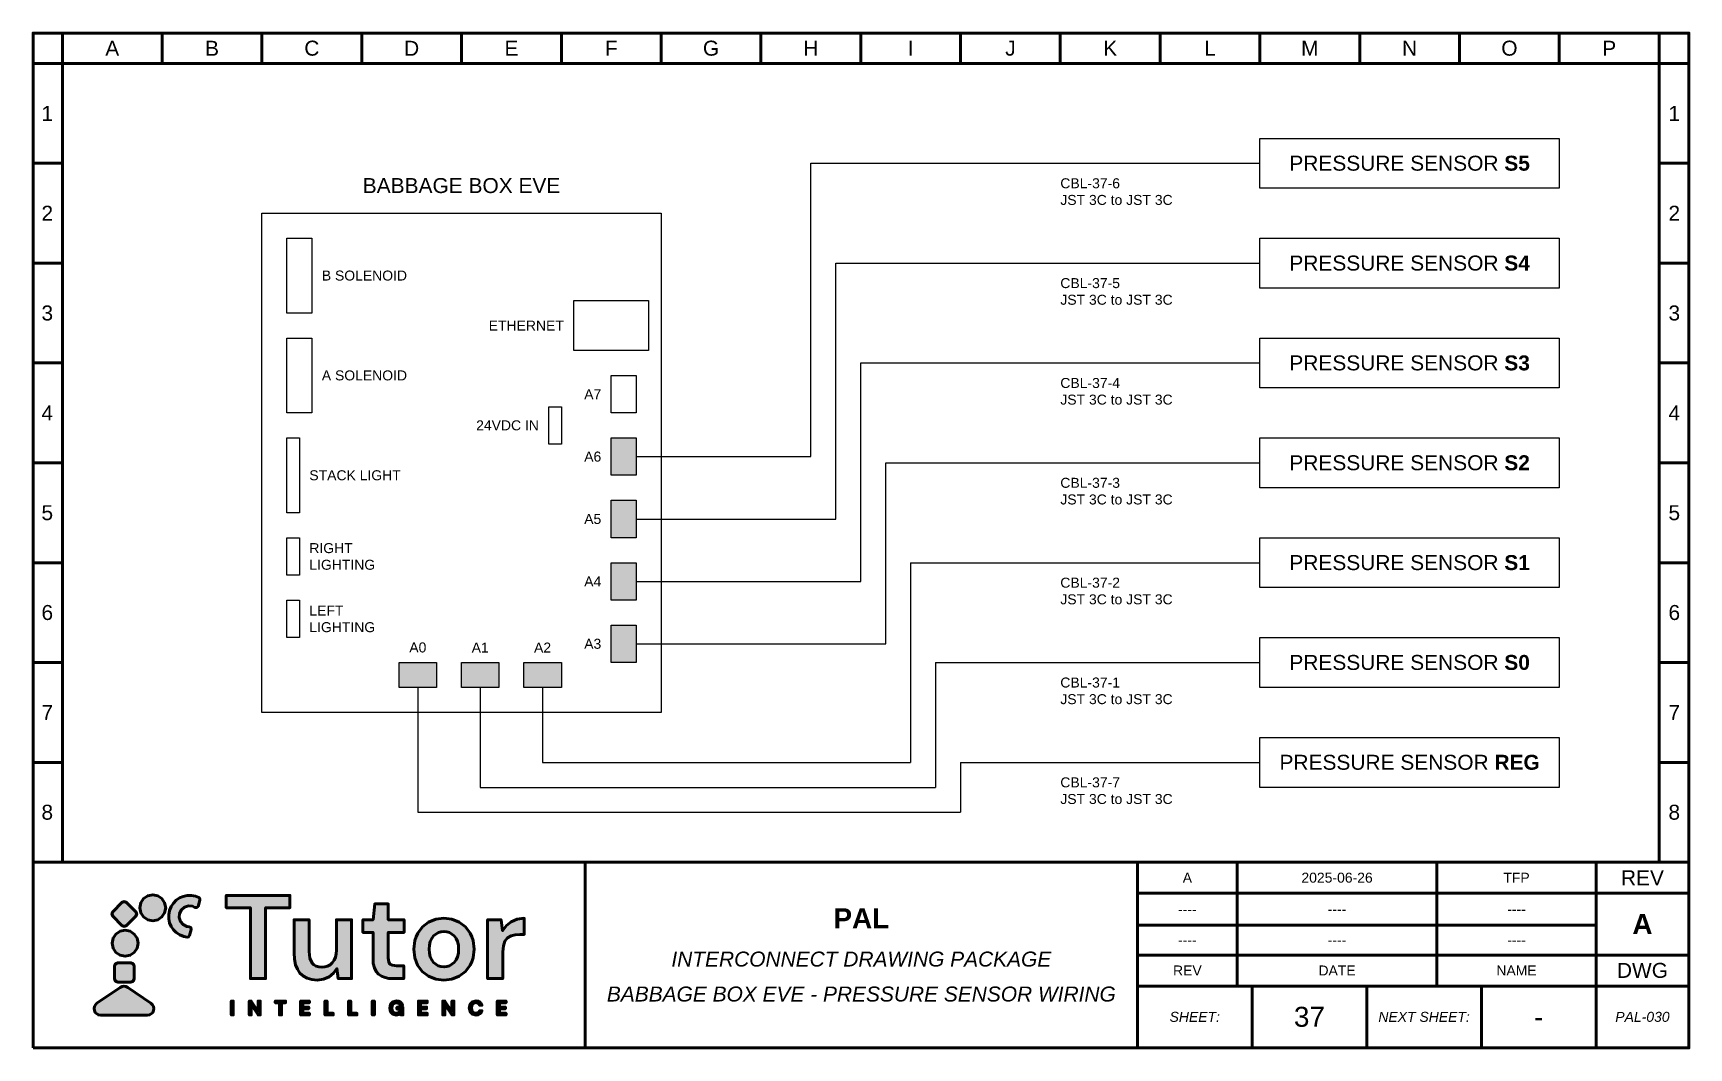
# Paper-space layout 'PAL-037' of a CAD drawing. Header units: inches. Extents: x 0 to 16.6, y 0 to 10.2.
# The model-space entities are those that its viewports show. They can reach past a viewport. Long polylines and large blocks are cut down to what shows.
import ezdxf

# ---------------------------------------------------------------- set-up
doc = ezdxf.new("R2010")
doc.units = ezdxf.units.IN
doc.header["$MEASUREMENT"] = 0
doc.linetypes.add('ACAD_ISO03W100', pattern=[30, 12, -18])
doc.layers.add('Layer 1', color=7, linetype='Continuous')
doc.styles.get("Standard").update_dxf_attribs({"font": 'arial.ttf'})

msp = doc.modelspace()

# ---------------------------------------------------------------- hatches: boundary and pattern name
h = msp.add_hatch(color=3)
h.dxf.hatch_style = 1
h.paths.add_polyline_path([(133.895, 21.621), (133.52, 21.621), (133.52, 21.371), (133.895, 21.371)])
h.paths.add_polyline_path([(134.52, 21.621), (134.145, 21.621), (134.145, 21.371), (134.52, 21.371)])
h.paths.add_polyline_path([(135.145, 21.621), (134.77, 21.621), (134.77, 21.371), (135.145, 21.371)])
h.paths.add_polyline_path([(135.895, 21.996), (135.645, 21.996), (135.645, 21.621), (135.895, 21.621)])
h.paths.add_polyline_path([(135.895, 22.621), (135.645, 22.621), (135.645, 22.246), (135.895, 22.246)])
h.paths.add_polyline_path([(135.895, 23.246), (135.645, 23.246), (135.645, 22.871), (135.895, 22.871)])
h.paths.add_polyline_path([(135.895, 23.871), (135.645, 23.871), (135.645, 23.496), (135.895, 23.496)])

# ---------------------------------------------------------------- linework, layer by layer
at = {"color": 3}
for p, q in [((137.645, 26.621), (142.145, 26.621)), ((137.645, 23.683), (137.645, 26.621)), ((137.895, 25.621), (142.145, 25.621)), ((137.895, 23.058), (137.895, 25.621)), ((138.145, 24.621), (142.145, 24.621)), ((138.145, 22.433), (138.145, 24.621)), ((135.895, 23.683), (137.645, 23.683)), ((138.395, 23.621), (142.145, 23.621)), ((138.395, 21.808), (138.395, 23.621)), ((135.895, 23.058), (137.895, 23.058)), ((138.645, 22.621), (142.145, 22.621)), ((138.645, 22.621), (138.645, 20.621)), ((135.895, 22.433), (138.145, 22.433)), ((135.895, 21.808), (138.395, 21.808)), ((138.895, 21.621), (142.145, 21.621)), ((138.895, 21.621), (138.895, 20.371)), ((133.707, 21.371), (133.707, 20.121)), ((134.332, 21.371), (134.332, 20.371)), ((134.957, 21.371), (134.957, 20.621)), ((134.957, 20.621), (138.645, 20.621)), ((139.145, 20.621), (142.145, 20.621)), ((139.145, 20.621), (139.145, 20.121)), ((134.332, 20.371), (138.895, 20.371)), ((133.707, 20.121), (139.145, 20.121))]:
    msp.add_line(p, q, dxfattribs=at)
at = {"linetype": 'ACAD_ISO03W100', "ltscale": 0.02}
msp.add_lwpolyline([(130.145, 27.621), (146.145, 27.621), (146.145, 19.621), (130.145, 19.621)], close=True, dxfattribs=at)
for points in [[(142.145, 26.871), (145.145, 26.871), (145.145, 26.371), (142.145, 26.371)], [(132.395, 25.871), (132.645, 25.871), (132.645, 25.121), (132.395, 25.121)], [(142.145, 25.871), (145.145, 25.871), (145.145, 25.371), (142.145, 25.371)], [(136.02, 24.746), (135.27, 24.746), (135.27, 25.246), (136.02, 25.246)], [(132.395, 24.871), (132.645, 24.871), (132.645, 24.121), (132.395, 24.121)], [(142.145, 24.871), (145.145, 24.871), (145.145, 24.371), (142.145, 24.371)], [(135.895, 24.121), (135.645, 24.121), (135.645, 24.496), (135.895, 24.496)], [(135.02, 24.183), (135.145, 24.183), (135.145, 23.808), (135.02, 23.808)], [(132.395, 23.871), (132.52, 23.871), (132.52, 23.121), (132.395, 23.121)], [(135.895, 23.496), (135.645, 23.496), (135.645, 23.871), (135.895, 23.871)], [(142.145, 23.871), (145.145, 23.871), (145.145, 23.371), (142.145, 23.371)], [(135.895, 22.871), (135.645, 22.871), (135.645, 23.246), (135.895, 23.246)], [(132.395, 22.871), (132.52, 22.871), (132.52, 22.496), (132.395, 22.496)], [(142.145, 22.871), (145.145, 22.871), (145.145, 22.371), (142.145, 22.371)], [(135.895, 22.246), (135.645, 22.246), (135.645, 22.621), (135.895, 22.621)], [(132.395, 22.246), (132.52, 22.246), (132.52, 21.871), (132.395, 21.871)], [(135.895, 21.621), (135.645, 21.621), (135.645, 21.996), (135.895, 21.996)], [(142.145, 21.871), (145.145, 21.871), (145.145, 21.371), (142.145, 21.371)], [(133.52, 21.371), (133.52, 21.621), (133.895, 21.621), (133.895, 21.371)], [(134.145, 21.371), (134.145, 21.621), (134.52, 21.621), (134.52, 21.371)], [(134.77, 21.371), (134.77, 21.621), (135.145, 21.621), (135.145, 21.371)], [(142.145, 20.871), (145.145, 20.871), (145.145, 20.371), (142.145, 20.371)]]:
    msp.add_lwpolyline(points, close=True)
msp.add_lwpolyline([(136.145, 24.746), (136.145, 21.121), (132.145, 21.121), (132.145, 26.121), (136.145, 26.121), (136.145, 24.746)])

# ---------------------------------------------------------------- texts
at = {"color": 3}
for s, width, heights, insert, char_height, attachment_point in [('{\\C256;PRESSURE SENSOR \\fArial|b1|i0|c0|p34;S5}', 2.92638, [0], (143.645, 26.621), 0.15, 5), ('{\\C256;BABBAGE BOX EVE}', 3.7554, [0.155], (134.145, 26.321), 0.15, 8), ('{\\C256;PRESSURE SENSOR \\fArial|b1|i0|c0|p34;S4}', 2.92638, [0], (143.645, 25.621), 0.15, 5), ('{\\C256;B SOLENOID}', 1.28151, [0], (132.745, 25.496), 0.1, 4), ('{\\C256;ETHERNET}', 0.80609, [0], (135.17, 24.996), 0.1, 6), ('{\\C256;PRESSURE SENSOR \\fArial|b1|i0|c0|p34;S3}', 2.92638, [0], (143.645, 24.621), 0.15, 5), ('{\\C256;A SOLENOID}', 1.28151, [0], (132.745, 24.496), 0.1, 4), ('{\\C256;A7}', 0.80609, [0], (135.545, 24.308), 0.1, 6), ('{\\C256;24VDC IN}', 0.80609, [0], (134.92, 23.996), 0.1, 6), ('{\\C256;A6}', 0.80609, [0], (135.545, 23.683), 0.1, 6), ('{\\C256;PRESSURE SENSOR \\fArial|b1|i0|c0|p34;S2}', 2.92638, [0], (143.645, 23.621), 0.15, 5), ('{\\C256;STACK LIGHT}', 0.86744, [0], (132.62, 23.496), 0.1, 4), ('{\\C256;A5}', 0.80609, [0], (135.545, 23.058), 0.1, 6), ('{\\C256;RIGHT LIGHTING}', 0.97479, [0], (132.62, 22.683), 0.1, 4), ('{\\C256;PRESSURE SENSOR \\fArial|b1|i0|c0|p34;S1}', 2.92638, [0], (143.645, 22.621), 0.15, 5), ('{\\C256;A4}', 0.80609, [0], (135.545, 22.433), 0.1, 6), ('{\\C256;LEFT LIGHTING}', 0.80609, [0], (132.62, 22.058), 0.1, 4), ('{\\C256;A0}', 0.80609, [0], (133.707, 21.721), 0.1, 8), ('{\\C256;A1}', 0.80609, [0], (134.332, 21.721), 0.1, 8), ('{\\C256;A2}', 0.80609, [0], (134.957, 21.721), 0.1, 8), ('{\\C256;A3}', 0.80609, [0], (135.545, 21.808), 0.1, 6), ('{\\C256;PRESSURE SENSOR \\fArial|b1|i0|c0|p34;S0}', 2.92638, [0], (143.645, 21.621), 0.15, 5), ('{\\C256;PRESSURE SENSOR \\fArial|b1|i0|c0|p34;REG}', 2.92638, [0], (143.645, 20.621), 0.15, 5)]:
    msp.add_mtext_dynamic_manual_height_columns(s, width=width, gutter_width=1, heights=heights, dxfattribs=dict(at, insert=insert, char_height=char_height, attachment_point=attachment_point))
at = {"color": 3, "char_height": 0.1, "width": 4.46392, "attachment_point": 1}
for s, insert in [('{\\C256;CBL-37-6\\PJST 3C to JST 3C}', (140.145, 26.471)), ('{\\C256;CBL-37-5\\PJST 3C to JST 3C}', (140.145, 25.471)), ('{\\C256;CBL-37-4\\PJST 3C to JST 3C}', (140.145, 24.471)), ('{\\C256;CBL-37-3\\PJST 3C to JST 3C}', (140.145, 23.471)), ('{\\C256;CBL-37-2\\PJST 3C to JST 3C}', (140.145, 22.471)), ('{\\C256;CBL-37-1\\PJST 3C to JST 3C}', (140.145, 21.471)), ('{\\C256;CBL-37-7\\PJST 3C to JST 3C}', (140.145, 20.471))]:
    msp.add_mtext(s, dxfattribs=dict(at, insert=insert))

psp = doc.layouts.new('PAL-037')

# ---------------------------------------------------------------- hatches: boundary and pattern name
at = {"lineweight": 50, "true_color": 0x347eec}
h = psp.add_hatch(color=150, dxfattribs=at)
h.dxf.hatch_style = 1
h.paths.add_polyline_path([(1.153, 0.337), (1.175, 0.34), (1.194, 0.35), (1.208, 0.365), (1.216, 0.383), (1.219, 0.403), (1.216, 0.423), (1.207, 0.441), (1.19, 0.457), (0.958, 0.616), (0.94, 0.625), (0.92, 0.628), (0.901, 0.625), (0.883, 0.616), (0.65, 0.457), (0.634, 0.441), (0.624, 0.423), (0.621, 0.403), (0.625, 0.383), (0.633, 0.365), (0.647, 0.35), (0.665, 0.34), (0.688, 0.337)])
h.paths.add_polyline_path([(0.859, 0.863), (0.836, 0.853), (0.826, 0.83), (0.826, 0.701), (0.836, 0.678), (0.859, 0.668), (0.988, 0.668), (1.012, 0.678), (1.021, 0.701), (1.021, 0.83), (1.012, 0.853), (0.988, 0.863)])
h.paths.add_polyline_path([(0.932, 0.928), (0.983, 0.938), (1.024, 0.966), (1.052, 1.008), (1.062, 1.058), (1.052, 1.109), (1.024, 1.15), (0.983, 1.178), (0.932, 1.188), (0.882, 1.178), (0.84, 1.15), (0.812, 1.109), (0.802, 1.058), (0.812, 1.008), (0.84, 0.966), (0.882, 0.938)])
h.paths.add_polyline_path([(1.038, 1.328), (1.048, 1.351), (1.038, 1.374), (0.947, 1.465), (0.924, 1.475), (0.9, 1.465), (0.809, 1.374), (0.8, 1.351), (0.809, 1.328), (0.9, 1.236), (0.924, 1.227), (0.947, 1.236)])
h.paths.add_polyline_path([(1.117, 1.321), (1.158, 1.293), (1.209, 1.283), (1.259, 1.293), (1.301, 1.321), (1.328, 1.362), (1.339, 1.413), (1.328, 1.463), (1.301, 1.505), (1.259, 1.533), (1.209, 1.543), (1.158, 1.533), (1.117, 1.505), (1.089, 1.463), (1.079, 1.413), (1.089, 1.362)])
h.paths.add_polyline_path([(1.37, 1.303), (1.378, 1.263), (1.394, 1.226), (1.417, 1.193), (1.445, 1.164), (1.48, 1.141), (1.519, 1.125), (1.552, 1.118), (1.568, 1.122), (1.577, 1.135), (1.595, 1.197), (1.591, 1.214), (1.575, 1.222), (1.549, 1.226), (1.512, 1.245), (1.486, 1.276), (1.474, 1.315), (1.478, 1.356), (1.497, 1.393), (1.528, 1.419), (1.567, 1.431), (1.608, 1.428), (1.632, 1.417), (1.65, 1.415), (1.663, 1.427), (1.681, 1.489), (1.68, 1.505), (1.669, 1.516), (1.638, 1.528), (1.596, 1.536), (1.555, 1.536), (1.515, 1.527), (1.478, 1.511), (1.444, 1.489), (1.416, 1.46), (1.393, 1.425), (1.377, 1.386), (1.369, 1.344)])
at = {"lineweight": 50, "true_color": 0x000000}
h = psp.add_hatch(color=18, dxfattribs=at)
h.dxf.hatch_style = 1
h.paths.add_polyline_path([(2.34, 1.414), (2.584, 1.414), (2.584, 1.536), (1.946, 1.536), (1.946, 1.414), (2.188, 1.414), (2.188, 0.704), (2.34, 0.704)])
h.paths.add_polyline_path([(2.625, 0.961), (2.628, 0.898), (2.639, 0.843), (2.658, 0.797), (2.684, 0.758), (2.718, 0.728), (2.757, 0.707), (2.803, 0.694), (2.855, 0.689), (2.92, 0.697), (2.975, 0.72), (3.021, 0.757), (3.055, 0.804), (3.067, 0.704), (3.201, 0.704), (3.201, 1.293), (3.049, 1.293), (3.049, 0.989), (3.047, 0.951), (3.039, 0.917), (3.026, 0.888), (3.008, 0.863), (2.986, 0.843), (2.961, 0.829), (2.934, 0.821), (2.904, 0.818), (2.873, 0.82), (2.846, 0.828), (2.824, 0.841), (2.807, 0.858), (2.783, 0.908), (2.776, 0.975), (2.776, 1.293), (2.625, 1.293)])
h.paths.add_polyline_path([(3.416, 0.909), (3.419, 0.856), (3.43, 0.812), (3.447, 0.776), (3.472, 0.749), (3.502, 0.729), (3.537, 0.715), (3.576, 0.706), (3.62, 0.704), (3.724, 0.704), (3.724, 0.833), (3.65, 0.833), (3.611, 0.837), (3.586, 0.849), (3.573, 0.872), (3.568, 0.908), (3.568, 1.166), (3.727, 1.166), (3.727, 1.293), (3.568, 1.293), (3.568, 1.452), (3.434, 1.452), (3.416, 1.293), (3.315, 1.293), (3.315, 1.166), (3.416, 1.166)])
h.paths.add_polyline_path([(3.834, 0.912), (3.863, 0.837), (3.91, 0.775), (3.971, 0.729), (4.045, 0.699), (4.126, 0.689), (4.207, 0.699), (4.279, 0.729), (4.341, 0.775), (4.388, 0.837), (4.405, 0.873), (4.418, 0.912), (4.428, 0.999), (4.418, 1.084), (4.405, 1.123), (4.388, 1.159), (4.341, 1.222), (4.279, 1.268), (4.207, 1.298), (4.127, 1.308), (4.046, 1.298), (3.973, 1.268), (3.912, 1.222), (3.864, 1.159), (3.847, 1.123), (3.834, 1.084), (3.824, 0.999)])
h.paths.add_polyline_path([(3.98, 0.999), (3.982, 1.04), (3.99, 1.076), (4.004, 1.106), (4.023, 1.131), (4.046, 1.15), (4.071, 1.164), (4.098, 1.173), (4.127, 1.176), (4.155, 1.173), (4.182, 1.164), (4.229, 1.131), (4.249, 1.106), (4.262, 1.076), (4.271, 1.04), (4.273, 0.999), (4.271, 0.957), (4.262, 0.921), (4.249, 0.891), (4.229, 0.865), (4.182, 0.832), (4.155, 0.824), (4.126, 0.821), (4.097, 0.824), (4.07, 0.832), (4.023, 0.865), (4.004, 0.891), (3.99, 0.921), (3.982, 0.957)], flags=16)
h.paths.add_polyline_path([(4.564, 0.704), (4.716, 0.704), (4.716, 0.972), (4.722, 1.033), (4.738, 1.078), (4.764, 1.111), (4.8, 1.132), (4.841, 1.143), (4.889, 1.147), (4.932, 1.147), (4.932, 1.308), (4.861, 1.299), (4.801, 1.273), (4.752, 1.234), (4.714, 1.183), (4.7, 1.293), (4.564, 1.293)])
h.paths.add_polyline_path([(1.995, 0.34), (2.016, 0.34), (2.016, 0.479), (1.995, 0.479)])
h.paths.add_polyline_path([(2.196, 0.445), (2.265, 0.34), (2.286, 0.34), (2.286, 0.479), (2.265, 0.479), (2.265, 0.375), (2.196, 0.479), (2.175, 0.479), (2.175, 0.34), (2.196, 0.34)])
h.paths.add_polyline_path([(2.478, 0.34), (2.499, 0.34), (2.499, 0.462), (2.54, 0.462), (2.54, 0.479), (2.437, 0.479), (2.437, 0.462), (2.478, 0.462)])
h.paths.add_polyline_path([(2.69, 0.34), (2.778, 0.34), (2.778, 0.357), (2.711, 0.357), (2.711, 0.402), (2.772, 0.402), (2.772, 0.419), (2.711, 0.419), (2.711, 0.462), (2.778, 0.462), (2.778, 0.479), (2.69, 0.479)])
h.paths.add_polyline_path([(2.934, 0.34), (3.018, 0.34), (3.018, 0.357), (2.955, 0.357), (2.955, 0.479), (2.934, 0.479)])
h.paths.add_polyline_path([(3.171, 0.34), (3.255, 0.34), (3.255, 0.357), (3.192, 0.357), (3.192, 0.479), (3.171, 0.479)])
h.paths.add_polyline_path([(3.409, 0.34), (3.43, 0.34), (3.43, 0.479), (3.409, 0.479)])
h = psp.add_hatch(color=18, dxfattribs=at)
h.dxf.hatch_style = 1
h.paths.add_polyline_path([(3.606, 0.409), (3.609, 0.431), (3.618, 0.448), (3.633, 0.458), (3.652, 0.462), (3.676, 0.456), (3.689, 0.438), (3.713, 0.438), (3.705, 0.456), (3.692, 0.47), (3.674, 0.479), (3.652, 0.481), (3.616, 0.472), (3.592, 0.447), (3.584, 0.409), (3.592, 0.372), (3.615, 0.347), (3.649, 0.338), (3.676, 0.344), (3.694, 0.361), (3.696, 0.34), (3.715, 0.34), (3.715, 0.416), (3.656, 0.416), (3.656, 0.399), (3.694, 0.399), (3.681, 0.368), (3.669, 0.36), (3.65, 0.357), (3.632, 0.36), (3.618, 0.37), (3.609, 0.387)])
h = psp.add_hatch(color=18, dxfattribs=at)
h.dxf.hatch_style = 1
h.paths.add_polyline_path([(3.892, 0.402), (3.953, 0.402), (3.953, 0.419), (3.892, 0.419), (3.892, 0.462), (3.959, 0.462), (3.959, 0.479), (3.871, 0.479), (3.871, 0.34), (3.959, 0.34), (3.959, 0.357), (3.892, 0.357)])
h.paths.add_polyline_path([(4.115, 0.34), (4.136, 0.34), (4.136, 0.445), (4.206, 0.34), (4.227, 0.34), (4.227, 0.479), (4.206, 0.479), (4.206, 0.375), (4.136, 0.479), (4.115, 0.479)])
h.paths.add_polyline_path([(4.402, 0.41), (4.405, 0.432), (4.415, 0.448), (4.429, 0.459), (4.447, 0.463), (4.472, 0.455), (4.484, 0.436), (4.507, 0.436), (4.5, 0.455), (4.487, 0.47), (4.47, 0.478), (4.448, 0.481), (4.412, 0.472), (4.389, 0.447), (4.381, 0.41), (4.389, 0.372), (4.412, 0.347), (4.448, 0.338), (4.47, 0.341), (4.487, 0.35), (4.5, 0.364), (4.507, 0.382), (4.484, 0.382), (4.472, 0.364), (4.447, 0.357), (4.429, 0.36), (4.415, 0.371), (4.405, 0.388)])
h.paths.add_polyline_path([(4.661, 0.34), (4.749, 0.34), (4.749, 0.357), (4.682, 0.357), (4.682, 0.402), (4.743, 0.402), (4.743, 0.419), (4.682, 0.419), (4.682, 0.462), (4.749, 0.462), (4.749, 0.479), (4.661, 0.479)])

# ---------------------------------------------------------------- linework, layer by layer
at = {"lineweight": 50}
for p, q in [((0.303, 9.869), (0.303, 10.173)), ((1.303, 10.173), (1.303, 9.869)), ((2.303, 10.173), (2.303, 9.869)), ((3.303, 10.173), (3.303, 9.869)), ((4.303, 10.173), (4.303, 9.869)), ((5.303, 10.173), (5.303, 9.869)), ((6.303, 10.173), (6.303, 9.869)), ((7.303, 10.173), (7.303, 9.869)), ((8.303, 10.173), (8.303, 9.869)), ((9.303, 10.173), (9.303, 9.869)), ((10.303, 10.173), (10.303, 9.869)), ((11.303, 10.173), (11.303, 9.869)), ((12.303, 10.173), (12.303, 9.869)), ((13.303, 10.173), (13.303, 9.869)), ((14.303, 10.173), (14.303, 9.869)), ((15.303, 10.173), (15.303, 9.869)), ((16.303, 9.869), (16.303, 10.173)), ((0.303, 9.869), (0.01, 9.869)), ((16.303, 9.869), (16.303, 1.869)), ((16.303, 9.869), (16.601, 9.869)), ((0.303, 8.869), (0.01, 8.869)), ((16.601, 8.869), (16.303, 8.869)), ((0.303, 7.869), (0.01, 7.869)), ((16.601, 7.869), (16.303, 7.869)), ((0.303, 6.869), (0.01, 6.869)), ((16.601, 6.869), (16.303, 6.869)), ((0.303, 5.869), (0.01, 5.869)), ((16.601, 5.869), (16.303, 5.869)), ((0.303, 4.869), (0.01, 4.869)), ((16.601, 4.869), (16.303, 4.869)), ((0.303, 3.869), (0.01, 3.869)), ((16.601, 3.869), (16.303, 3.869)), ((0.303, 2.869), (0.01, 2.869)), ((16.601, 2.869), (16.303, 2.869)), ((16.601, 1.869), (0.01, 1.869)), ((5.543, 0.01), (5.543, 1.869)), ((11.076, 0.01), (11.076, 1.869)), ((12.076, 0.629), (12.076, 1.869)), ((14.076, 0.629), (14.076, 1.869)), ((15.672, 1.869), (15.672, 0.01)), ((15.672, 1.869), (16.601, 1.869)), ((11.076, 1.559), (15.672, 1.559)), ((15.672, 1.559), (16.601, 1.559)), ((11.076, 1.239), (15.672, 1.239)), ((11.076, 0.94), (15.672, 0.94)), ((16.601, 0.94), (15.672, 0.94)), ((11.076, 0.629), (15.672, 0.629)), ((12.225, 0.01), (12.225, 0.629)), ((13.374, 0.01), (13.374, 0.629)), ((14.523, 0.01), (14.523, 0.629)), ((15.672, 0.629), (16.601, 0.629))]:
    psp.add_line(p, q, dxfattribs=at)
psp.add_lwpolyline([(0.01, 0.01), (16.601, 0.01), (16.601, 10.173), (0.01, 10.173)], close=True, dxfattribs=at)
psp.add_lwpolyline([(16.303, 1.869), (16.303, 9.869), (0.303, 9.869), (0.303, 1.869)], dxfattribs=at)
at = {"layer": 'Layer 1', "color": 150, "lineweight": 50, "true_color": 0x347eec}
for points in [[(1.339, 1.413), (1.328, 1.463), (1.301, 1.505), (1.259, 1.533), (1.209, 1.543), (1.158, 1.533), (1.117, 1.505), (1.089, 1.463), (1.079, 1.413), (1.089, 1.362), (1.117, 1.321), (1.158, 1.293), (1.209, 1.283), (1.259, 1.293), (1.301, 1.321), (1.328, 1.362), (1.339, 1.413), (1.339, 1.413)], [(1.577, 1.135), (1.568, 1.122), (1.552, 1.118), (1.519, 1.125), (1.48, 1.141), (1.445, 1.164), (1.417, 1.193), (1.394, 1.226), (1.378, 1.263), (1.37, 1.303), (1.369, 1.344), (1.377, 1.386), (1.393, 1.425), (1.416, 1.46), (1.444, 1.489), (1.478, 1.511), (1.515, 1.527), (1.555, 1.536), (1.596, 1.536), (1.638, 1.528), (1.669, 1.516), (1.68, 1.505), (1.681, 1.489), (1.663, 1.427), (1.65, 1.415), (1.632, 1.417), (1.608, 1.428), (1.567, 1.431), (1.528, 1.419), (1.497, 1.393), (1.478, 1.356), (1.474, 1.315), (1.486, 1.276), (1.512, 1.245), (1.549, 1.226), (1.575, 1.222), (1.591, 1.214), (1.595, 1.197), (1.577, 1.135), (1.577, 1.135)], [(0.9, 1.236), (0.924, 1.227), (0.947, 1.236), (1.038, 1.328), (1.048, 1.351), (1.038, 1.374), (0.947, 1.465), (0.924, 1.475), (0.9, 1.465), (0.809, 1.374), (0.8, 1.351), (0.809, 1.328), (0.9, 1.236), (0.9, 1.236)], [(1.062, 1.058), (1.052, 1.109), (1.024, 1.15), (0.983, 1.178), (0.932, 1.188), (0.882, 1.178), (0.84, 1.15), (0.812, 1.109), (0.802, 1.058), (0.812, 1.008), (0.84, 0.966), (0.882, 0.938), (0.932, 0.928), (0.983, 0.938), (1.024, 0.966), (1.052, 1.008), (1.062, 1.058), (1.062, 1.058)], [(0.826, 0.701), (0.836, 0.678), (0.859, 0.668), (0.988, 0.668), (1.012, 0.678), (1.021, 0.701), (1.021, 0.83), (1.012, 0.853), (0.988, 0.863), (0.859, 0.863), (0.836, 0.853), (0.826, 0.83), (0.826, 0.701), (0.826, 0.701)], [(0.883, 0.616), (0.901, 0.625), (0.92, 0.628), (0.94, 0.625), (0.958, 0.616), (1.19, 0.457), (1.207, 0.441), (1.216, 0.423), (1.219, 0.403), (1.216, 0.383), (1.208, 0.365), (1.194, 0.35), (1.175, 0.34), (1.153, 0.337), (0.688, 0.337), (0.665, 0.34), (0.647, 0.35), (0.633, 0.365), (0.625, 0.383), (0.621, 0.403), (0.624, 0.423), (0.634, 0.441), (0.65, 0.457), (0.883, 0.616), (0.883, 0.616)]]:
    psp.add_lwpolyline(points, close=True, dxfattribs=at)
at = {"layer": 'Layer 1', "color": 7, "lineweight": 50}
for points in [[(2.188, 0.704), (2.188, 1.414), (1.946, 1.414), (1.946, 1.536), (2.584, 1.536), (2.584, 1.414), (2.34, 1.414), (2.34, 0.704), (2.188, 0.704), (2.188, 0.704)], [(3.62, 0.704), (3.576, 0.706), (3.537, 0.715), (3.502, 0.729), (3.472, 0.749), (3.447, 0.776), (3.43, 0.812), (3.419, 0.856), (3.416, 0.909), (3.416, 1.166), (3.315, 1.166), (3.315, 1.293), (3.416, 1.293), (3.434, 1.452), (3.568, 1.452), (3.568, 1.293), (3.727, 1.293), (3.727, 1.166), (3.568, 1.166), (3.568, 0.908), (3.573, 0.872), (3.586, 0.849), (3.611, 0.837), (3.65, 0.833), (3.724, 0.833), (3.724, 0.704), (3.62, 0.704), (3.62, 0.704)], [(2.855, 0.689), (2.803, 0.694), (2.757, 0.707), (2.718, 0.728), (2.684, 0.758), (2.658, 0.797), (2.639, 0.843), (2.628, 0.898), (2.625, 0.961), (2.625, 1.293), (2.776, 1.293), (2.776, 0.975), (2.783, 0.908), (2.807, 0.858), (2.824, 0.841), (2.846, 0.828), (2.873, 0.82), (2.904, 0.818), (2.934, 0.821), (2.961, 0.829), (2.986, 0.843), (3.008, 0.863), (3.026, 0.888), (3.039, 0.917), (3.047, 0.951), (3.049, 0.989), (3.049, 1.293), (3.201, 1.293), (3.201, 0.704), (3.067, 0.704), (3.055, 0.804), (3.021, 0.757), (2.975, 0.72), (2.92, 0.697), (2.855, 0.689), (2.855, 0.689)], [(4.126, 0.689), (4.045, 0.699), (3.971, 0.729), (3.91, 0.775), (3.863, 0.837), (3.834, 0.912), (3.824, 0.999), (3.834, 1.084), (3.847, 1.123), (3.864, 1.159), (3.912, 1.222), (3.973, 1.268), (4.046, 1.298), (4.127, 1.308), (4.207, 1.298), (4.279, 1.268), (4.341, 1.222), (4.388, 1.159), (4.405, 1.123), (4.418, 1.084), (4.428, 0.999), (4.418, 0.912), (4.405, 0.873), (4.388, 0.837), (4.341, 0.775), (4.279, 0.729), (4.207, 0.699), (4.126, 0.689), (4.126, 0.689)], [(4.126, 0.821), (4.155, 0.824), (4.182, 0.832), (4.229, 0.865), (4.249, 0.891), (4.262, 0.921), (4.271, 0.957), (4.273, 0.999), (4.271, 1.04), (4.262, 1.076), (4.249, 1.106), (4.229, 1.131), (4.182, 1.164), (4.155, 1.173), (4.127, 1.176), (4.098, 1.173), (4.071, 1.164), (4.046, 1.15), (4.023, 1.131), (4.004, 1.106), (3.99, 1.076), (3.982, 1.04), (3.98, 0.999), (3.982, 0.957), (3.99, 0.921), (4.004, 0.891), (4.023, 0.865), (4.07, 0.832), (4.097, 0.824), (4.126, 0.821), (4.126, 0.821)], [(4.564, 0.704), (4.564, 1.293), (4.7, 1.293), (4.714, 1.183), (4.752, 1.234), (4.801, 1.273), (4.861, 1.299), (4.932, 1.308), (4.932, 1.147), (4.889, 1.147), (4.841, 1.143), (4.8, 1.132), (4.764, 1.111), (4.738, 1.078), (4.722, 1.033), (4.716, 0.972), (4.716, 0.704), (4.564, 0.704), (4.564, 0.704)], [(1.995, 0.34), (1.995, 0.479), (2.016, 0.479), (2.016, 0.34), (1.995, 0.34), (1.995, 0.34)], [(2.175, 0.34), (2.175, 0.479), (2.196, 0.479), (2.265, 0.375), (2.265, 0.479), (2.286, 0.479), (2.286, 0.34), (2.265, 0.34), (2.196, 0.445), (2.196, 0.34), (2.175, 0.34), (2.175, 0.34)], [(2.478, 0.34), (2.478, 0.462), (2.437, 0.462), (2.437, 0.479), (2.54, 0.479), (2.54, 0.462), (2.499, 0.462), (2.499, 0.34), (2.478, 0.34), (2.478, 0.34)], [(2.69, 0.34), (2.69, 0.479), (2.778, 0.479), (2.778, 0.462), (2.711, 0.462), (2.711, 0.419), (2.772, 0.419), (2.772, 0.402), (2.711, 0.402), (2.711, 0.357), (2.778, 0.357), (2.778, 0.34), (2.69, 0.34), (2.69, 0.34)], [(2.934, 0.34), (2.934, 0.479), (2.955, 0.479), (2.955, 0.357), (3.018, 0.357), (3.018, 0.34), (2.934, 0.34), (2.934, 0.34)], [(3.171, 0.34), (3.171, 0.479), (3.192, 0.479), (3.192, 0.357), (3.255, 0.357), (3.255, 0.34), (3.171, 0.34), (3.171, 0.34)], [(3.409, 0.34), (3.409, 0.479), (3.43, 0.479), (3.43, 0.34), (3.409, 0.34), (3.409, 0.34)], [(3.649, 0.338), (3.615, 0.347), (3.592, 0.372), (3.584, 0.409), (3.592, 0.447), (3.616, 0.472), (3.652, 0.481), (3.674, 0.479), (3.692, 0.47), (3.705, 0.456), (3.713, 0.438), (3.689, 0.438), (3.676, 0.456), (3.652, 0.462), (3.633, 0.458), (3.618, 0.448), (3.609, 0.431), (3.606, 0.409), (3.609, 0.387), (3.618, 0.37), (3.632, 0.36), (3.65, 0.357), (3.669, 0.36), (3.681, 0.368), (3.694, 0.399), (3.656, 0.399), (3.656, 0.416), (3.715, 0.416), (3.715, 0.34), (3.696, 0.34), (3.694, 0.361), (3.676, 0.344), (3.649, 0.338), (3.649, 0.338)], [(3.871, 0.34), (3.871, 0.479), (3.959, 0.479), (3.959, 0.462), (3.892, 0.462), (3.892, 0.419), (3.953, 0.419), (3.953, 0.402), (3.892, 0.402), (3.892, 0.357), (3.959, 0.357), (3.959, 0.34), (3.871, 0.34), (3.871, 0.34)], [(4.115, 0.34), (4.115, 0.479), (4.136, 0.479), (4.206, 0.375), (4.206, 0.479), (4.227, 0.479), (4.227, 0.34), (4.206, 0.34), (4.136, 0.445), (4.136, 0.34), (4.115, 0.34), (4.115, 0.34)], [(4.448, 0.338), (4.412, 0.347), (4.389, 0.372), (4.381, 0.41), (4.389, 0.447), (4.412, 0.472), (4.448, 0.481), (4.47, 0.478), (4.487, 0.47), (4.5, 0.455), (4.507, 0.436), (4.484, 0.436), (4.472, 0.455), (4.447, 0.463), (4.429, 0.459), (4.415, 0.448), (4.405, 0.432), (4.402, 0.41), (4.405, 0.388), (4.415, 0.371), (4.429, 0.36), (4.447, 0.357), (4.472, 0.364), (4.484, 0.382), (4.507, 0.382), (4.5, 0.364), (4.487, 0.35), (4.47, 0.341), (4.448, 0.338), (4.448, 0.338)], [(4.661, 0.34), (4.661, 0.479), (4.749, 0.479), (4.749, 0.462), (4.682, 0.462), (4.682, 0.419), (4.743, 0.419), (4.743, 0.402), (4.682, 0.402), (4.682, 0.357), (4.749, 0.357), (4.749, 0.34), (4.661, 0.34), (4.661, 0.34)]]:
    psp.add_lwpolyline(points, close=True, dxfattribs=at)

# ---------------------------------------------------------------- texts
at = {"lineweight": 50}
for s, width, heights, insert, char_height, attachment_point in [('\\pxqc;A', 1, [0], (0.303, 10.021), 0.15, 4), ('\\pxqc;B', 1, [0], (1.303, 10.021), 0.15, 4), ('\\pxqc;C', 1, [0], (2.303, 10.021), 0.15, 4), ('\\pxqc;D', 1, [0], (3.303, 10.021), 0.15, 4), ('\\pxqc;E', 1, [0], (4.303, 10.021), 0.15, 4), ('\\pxqc;F', 1, [0], (5.303, 10.021), 0.15, 4), ('\\pxqc;G', 1, [0], (6.303, 10.021), 0.15, 4), ('\\pxqc;H', 1, [0], (7.303, 10.021), 0.15, 4), ('\\pxqc;I', 1, [0], (8.303, 10.021), 0.15, 4), ('\\pxqc;J', 1, [0], (9.303, 10.021), 0.15, 4), ('\\pxqc;K', 1, [0], (10.303, 10.021), 0.15, 4), ('\\pxqc;L', 1, [0], (11.303, 10.021), 0.15, 4), ('\\pxqc;M', 1, [0], (12.303, 10.021), 0.15, 4), ('\\pxqc;N', 1, [0], (13.303, 10.021), 0.15, 4), ('\\pxqc;O', 1, [0], (14.303, 10.021), 0.15, 4), ('\\pxqc;P', 1, [0], (15.303, 10.021), 0.15, 4), ('1', 0.28267, [0.985], (0.152, 9.369), 0.15, 5), ('1', 0.28267, [0.985], (16.455, 9.369), 0.15, 5), ('2', 0.28267, [0.985], (0.152, 8.369), 0.15, 5), ('2', 0.28267, [0.985], (16.455, 8.369), 0.15, 5), ('3', 0.28267, [0.985], (0.152, 7.369), 0.15, 5), ('3', 0.28267, [0.985], (16.455, 7.369), 0.15, 5), ('4', 0.28267, [0.985], (0.152, 6.369), 0.15, 5), ('4', 0.28267, [0.985], (16.455, 6.369), 0.15, 5), ('5', 0.28267, [0.985], (0.152, 5.369), 0.15, 5), ('5', 0.28267, [0.985], (16.455, 5.369), 0.15, 5), ('6', 0.28267, [0.985], (0.152, 4.369), 0.15, 5), ('6', 0.28267, [0.985], (16.455, 4.369), 0.15, 5), ('7', 0.28267, [0.985], (0.152, 3.369), 0.15, 5), ('7', 0.28267, [0.985], (16.455, 3.369), 0.15, 5), ('8', 0.28267, [0.985], (0.152, 2.369), 0.15, 5), ('8', 0.28267, [0.985], (16.455, 2.369), 0.15, 5), ('A', 1, [0], (11.576, 1.714), 0.1, 5), ('2025-06-26', 1, [0], (13.076, 1.714), 0.1, 5), ('TFP', 1, [0], (14.874, 1.714), 0.1, 5), ('REV', 0.54893, [0], (16.136, 1.714), 0.15, 5), ('----', 1, [0], (11.576, 1.397), 0.1, 5), ('----', 1, [0], (13.076, 1.399), 0.1, 5), ('----', 1, [0], (14.874, 1.399), 0.1, 5), ('{\\fArial|b1|i0|c0|p34;A}', 1.04591, [0], (16.136, 1.25), 0.2, 5), ('----', 1, [0], (11.576, 1.09), 0.1, 5), ('----', 1, [0], (13.076, 1.09), 0.1, 5), ('----', 1, [0], (14.874, 1.09), 0.1, 5), ('REV', 1, [0], (11.576, 0.785), 0.1, 5), ('DATE', 2, [0], (13.076, 0.785), 0.1, 5), ('NAME', 1.59557, [0], (14.874, 0.785), 0.1, 5), ('DWG', 0.54893, [0], (16.136, 0.785), 0.15, 5), ('{\\fArial|b0|i1|c0|p34;SHEET:}', 1.04591, [0], (11.65, 0.32), 0.1, 5), ('37', 1.04591, [0], (12.799, 0.32), 0.2, 5), ('{\\fArial|b0|i1|c0|p34;NEXT SHEET:}', 1.04591, [0], (13.948, 0.32), 0.1, 5), ('{\\fArial|b0|i1|c0|p34;PAL-030}', 1.04591, [0], (16.136, 0.32), 0.1, 5), ('-', 1.04591, [0], (15.097, 0.32), 0.2, 5)]:
    psp.add_mtext_dynamic_manual_height_columns(s, width=width, gutter_width=1, heights=heights, dxfattribs=dict(at, insert=insert, char_height=char_height, attachment_point=attachment_point))
at = {"lineweight": 50, "insert": (8.309, 0.94), "char_height": 0.2, "width": 11.15392, "attachment_point": 5}
psp.add_mtext('{\\fArial|b1|i0|c0|p34;PAL}\\P{\\H0.3x;\\P\\fArial|b0|i1|c0|p34;\\H2.5x;INTERCONNECT DRAWING PACKAGE\\P\\H0.4x;\\P\\H2.5x;BABBAGE BOX EVE - PRESSURE SENSOR WIRING}', dxfattribs=at)

# ---------------------------------------------------------------- viewports
at = {"layer": '0'}
psp.add_viewport(center=(8.303, 5.869), size=(16, 8), view_center_point=(138.145, 23.621), view_height=8, dxfattribs=at)

doc.saveas('drawing.dxf')
